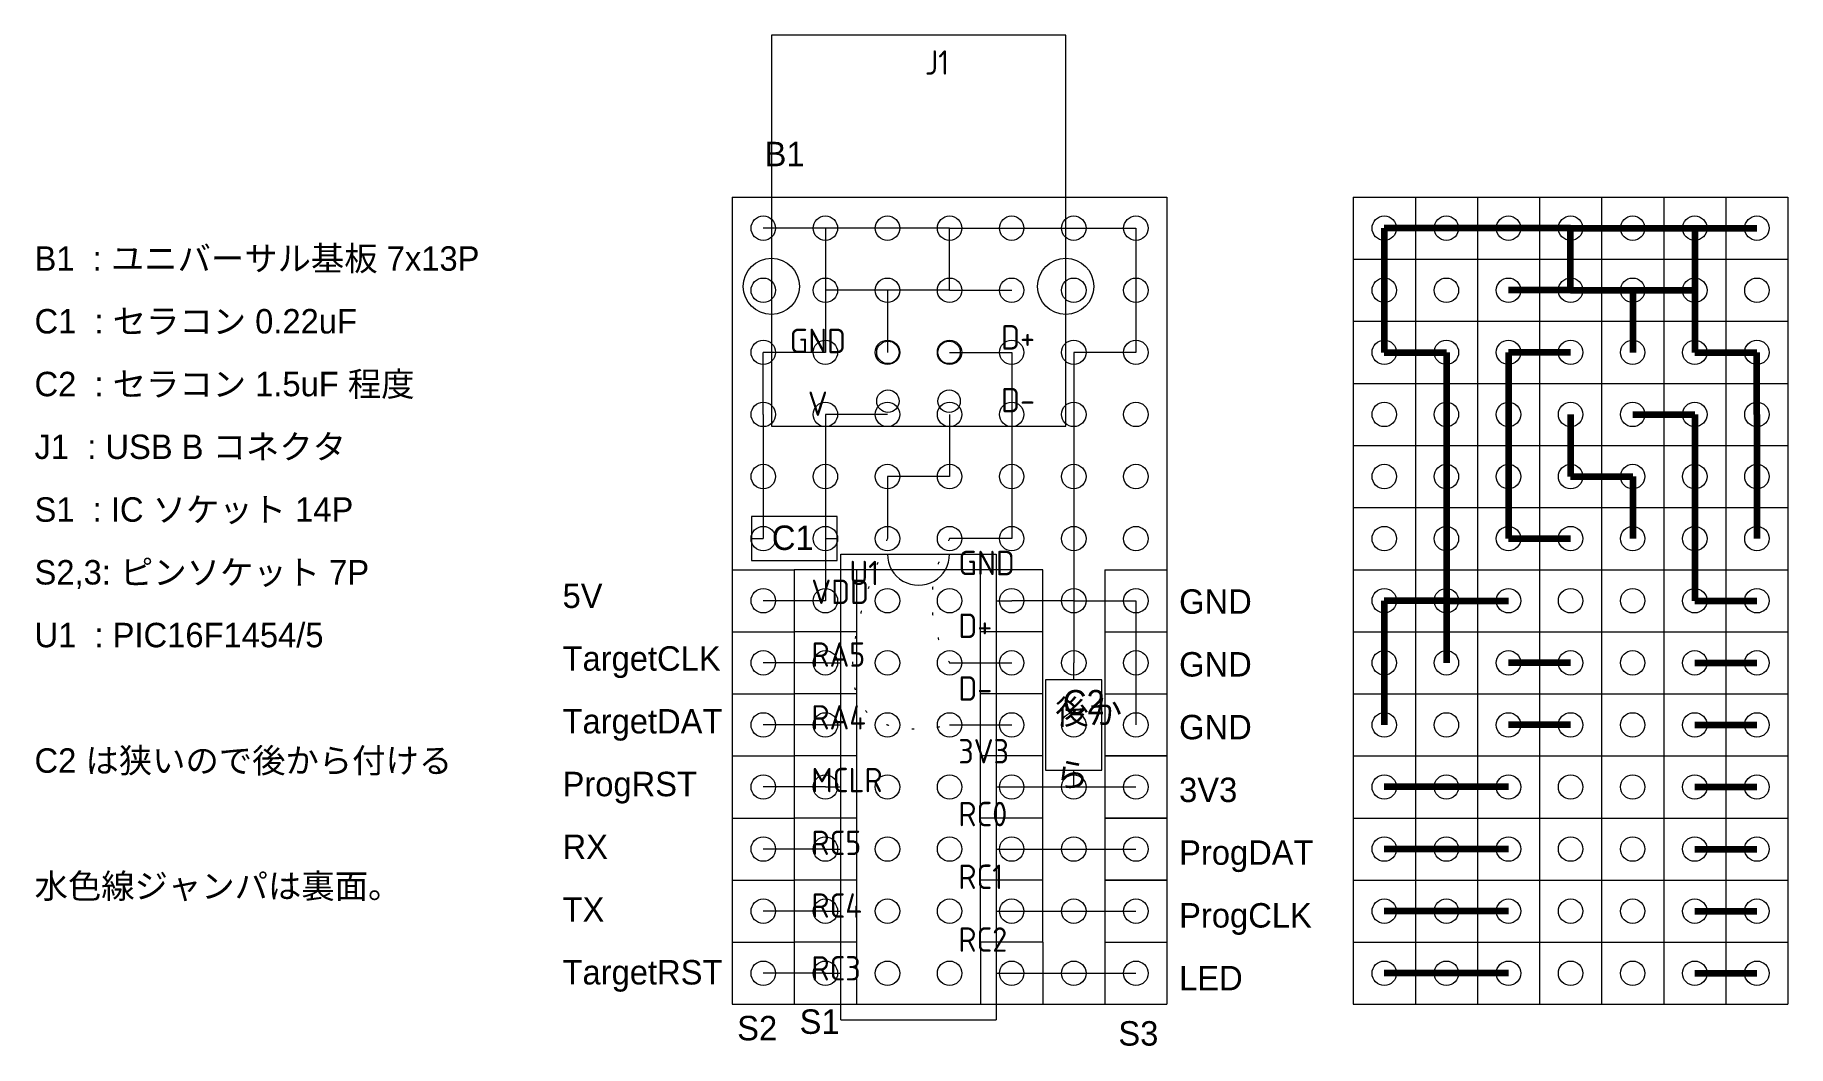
# Model space of a CAD drawing. Extents: x -22.8 to 48.9, y 96.5 to 137.9.
import ezdxf

# ---------------------------------------------------------------- set-up
doc = ezdxf.new("R2010")
doc.units = 0
doc.linetypes.add('DOTTINY', pattern=[0.9525, 0, -0.9525])
doc.layers.get('0').update_dxf_attribs({"linetype": 'CONTINUOUS', "lineweight": 9})
for name, color, linetype, lineweight in [('0_GND', 7, 'CONTINUOUS', 15), ('5V line', 1, 'CONTINUOUS', 15), ('condenser', 5, 'CONTINUOUS', 15)]:
    doc.layers.add(name, color=color, linetype=linetype, lineweight=lineweight)
for name, color, linetype, lineweight, true_color in [('0_wire', 92, 'CONTINUOUS', 15, 0x00c800), ('3.3V line', 40, 'CONTINUOUS', 15, 0xffaa00), ('micon', 216, 'CONTINUOUS', 15, 0x800080), ('resister', 132, 'CONTINUOUS', 15, 0x00dede), ('socket_header', 56, 'CONTINUOUS', 15, 0x808000), ('terminal', 16, 'CONTINUOUS', 15, 0x800000), ('universal_board', 253, 'CONTINUOUS', 15, 0xa0a0a4)]:
    doc.layers.add(name, color=color, linetype=linetype, lineweight=lineweight, true_color=true_color)
doc.styles.add('iso', font='iso')
doc.styles.add('kst32b', font='kst32b')
doc.styles.add('unicode', font='unicode')

msp = doc.modelspace()

# ---------------------------------------------------------------- linework, layer by layer
at = {"layer": '0_GND'}
for p, q in [((9.51999999999811, 129.9800000000008), (6.979999999998239, 129.9800000000007)), ((9.51999999999811, 129.9800000000008), (9.519999999998117, 127.4400000000007)), ((14.59999999999787, 129.9800000000008), (9.519999999998124, 129.9800000000007)), ((14.59999999999787, 127.4400000000008), (14.59999999999787, 129.9800000000008)), ((14.59999999999787, 129.9800000000008), (19.67999999999765, 129.9800000000008)), ((19.67999999999765, 129.9800000000008), (22.21999999999753, 129.9800000000008)), ((22.21999999999753, 129.9800000000008), (22.21999999999754, 124.9000000000007)), ((14.59999999999787, 127.4400000000008), (9.519999999998102, 127.4400000000008)), ((9.519999999998117, 127.4400000000007), (9.519999999998127, 124.9000000000007)), ((12.05999999999799, 127.4400000000007), (12.059999999998, 124.9000000000007)), ((14.59999999999787, 127.4400000000008), (17.13999999999776, 127.4400000000008)), ((6.979999999998257, 122.3600000000007), (6.979999999998248, 124.9000000000007)), ((9.519999999998127, 124.9000000000007), (6.979999999998257, 124.9000000000007)), ((22.21999999999754, 124.9000000000007), (19.67999999999766, 124.9000000000007)), ((19.67999999999766, 124.9000000000007), (19.6799999999977, 114.7400000000006)), ((6.979999999998266, 122.3600000000007), (6.979999999998276, 117.2800000000006)), ((19.6799999999977, 114.7400000000006), (17.13999999999782, 114.7400000000006)), ((19.6799999999977, 114.7400000000006), (22.21999999999758, 114.7400000000006)), ((19.6799999999977, 114.7400000000006), (19.67999999999771, 112.2000000000006)), ((22.21999999999758, 114.7400000000006), (22.21999999999759, 109.6600000000006))]:
    msp.add_line(p, q, dxfattribs=at)
at = {"layer": '0_GND', "lineweight": 200}
for p, q in [((34.91999999999693, 129.9800000000008), (32.37999999999705, 129.9800000000008)), ((32.37999999999705, 129.9800000000008), (32.37999999999708, 124.9000000000006)), ((39.99999999999672, 129.9800000000008), (34.91999999999693, 129.9800000000008)), ((39.99999999999673, 127.4400000000008), (39.99999999999672, 129.9800000000008)), ((39.99999999999672, 129.9800000000008), (45.07999999999646, 129.9800000000008)), ((45.07999999999647, 129.9800000000009), (45.07999999999649, 127.4400000000007)), ((45.07999999999647, 129.9800000000009), (47.61999999999635, 129.9800000000008)), ((39.99999999999673, 127.4400000000008), (37.45999999999684, 127.4400000000008)), ((39.99999999999673, 127.4400000000008), (45.0799999999965, 127.4400000000008)), ((42.53999999999661, 127.4400000000007), (42.53999999999662, 124.9000000000007)), ((45.07999999999649, 127.4400000000007), (45.07999999999649, 124.9000000000007)), ((32.37999999999708, 124.9000000000006), (34.91999999999696, 124.9000000000007)), ((34.91999999999696, 124.9000000000007), (34.91999999999699, 114.7400000000006)), ((45.07999999999649, 124.9000000000007), (47.61999999999637, 124.9000000000008)), ((47.61999999999639, 122.3600000000008), (47.61999999999637, 124.9000000000008)), ((47.61999999999638, 122.3600000000008), (47.61999999999639, 117.2800000000007)), ((34.91999999999699, 114.7400000000006), (32.37999999999711, 114.7400000000005)), ((32.37999999999711, 114.7400000000005), (32.37999999999712, 109.6600000000005)), ((34.91999999999699, 114.7400000000006), (37.45999999999687, 114.7400000000006)), ((34.91999999999699, 114.7400000000006), (34.91999999999699, 112.2000000000006))]:
    msp.add_line(p, q, dxfattribs=at)
at = {"layer": '0_wire'}
for p, q in [((14.59999999999788, 124.9000000000007), (17.13999999999777, 124.9000000000007)), ((17.13999999999778, 124.9000000000007), (17.1399999999978, 117.2800000000007)), ((14.5999999999979, 122.3600000000007), (14.59999999999791, 119.8200000000007)), ((14.59999999999792, 119.8200000000007), (12.05999999999803, 119.8200000000007)), ((12.05999999999803, 119.8200000000007), (12.05999999999803, 117.2800000000007)), ((17.1399999999978, 117.2800000000007), (14.59999999999792, 117.2800000000007)), ((9.519999999998177, 112.2000000000006), (6.979999999998307, 112.2000000000006)), ((14.59999999999795, 112.2000000000006), (17.13999999999783, 112.2000000000006)), ((9.519999999998177, 109.6600000000006), (6.979999999998307, 109.6600000000006)), ((14.59999999999795, 109.6600000000006), (17.13999999999783, 109.6600000000006)), ((9.519999999998177, 107.1200000000006), (6.979999999998307, 107.1200000000005)), ((9.51999999999818, 104.5800000000006), (6.979999999998272, 104.5800000000006)), ((17.13999999999784, 104.5800000000006), (22.2199999999976, 104.5800000000006)), ((9.519999999998186, 102.0400000000006), (6.979999999998272, 102.0400000000006)), ((17.13999999999784, 102.0400000000006), (22.21999999999761, 102.0400000000006)), ((9.519999999998191, 99.50000000000051), (6.979999999998271, 99.50000000000051)), ((17.13999999999787, 99.50000000000051), (22.21999999999763, 99.50000000000051))]:
    msp.add_line(p, q, dxfattribs=at)
at = {"layer": '0_wire', "lineweight": 200}
for p, q in [((39.99999999999673, 124.9000000000007), (37.45999999999685, 124.9000000000007)), ((37.45999999999684, 124.9000000000007), (37.45999999999687, 117.2800000000007)), ((39.99999999999675, 122.3600000000007), (39.99999999999675, 119.8200000000007)), ((39.99999999999675, 119.8200000000007), (42.53999999999662, 119.8200000000007)), ((42.53999999999662, 119.8200000000007), (42.53999999999664, 117.2800000000007)), ((37.45999999999687, 117.2800000000007), (39.99999999999676, 117.2800000000007)), ((39.99999999999676, 112.2000000000006), (37.45999999999687, 112.2000000000006)), ((45.07999999999653, 112.2000000000006), (47.61999999999639, 112.2000000000007)), ((39.99999999999677, 109.6600000000006), (37.45999999999688, 109.6600000000006)), ((45.07999999999655, 109.6600000000006), (47.61999999999641, 109.6600000000007)), ((45.07999999999656, 107.1200000000006), (47.61999999999644, 107.1200000000006)), ((37.45999999999692, 104.5800000000006), (32.37999999999715, 104.5800000000005)), ((45.07999999999657, 104.5800000000006), (47.61999999999649, 104.5800000000007)), ((37.45999999999694, 102.0400000000006), (32.37999999999717, 102.0400000000005)), ((45.07999999999659, 102.0400000000006), (47.61999999999651, 102.0400000000007)), ((37.45999999999692, 99.50000000000051), (32.37999999999715, 99.50000000000045)), ((45.0799999999966, 99.50000000000054), (47.61999999999652, 99.50000000000057))]:
    msp.add_line(p, q, dxfattribs=at)
at = {"layer": '3.3V line'}
for p, q in [((17.13999999999783, 107.1200000000006), (19.67999999999771, 107.1200000000006)), ((19.67999999999765, 107.1200000000006), (22.21999999999759, 107.1200000000006))]:
    msp.add_line(p, q, dxfattribs=at)
at = {"layer": '3.3V line', "lineweight": 200}
for p, q in [((34.91999999999709, 107.1200000000006), (32.37999999999715, 107.1200000000005)), ((37.4599999999969, 107.1200000000006), (34.91999999999703, 107.1200000000006))]:
    msp.add_line(p, q, dxfattribs=at)
at = {"layer": '5V line'}
for p, q in [((12.05999999999802, 122.3600000000007), (9.519999999998138, 122.3600000000007)), ((9.519999999998138, 122.3600000000007), (9.519999999998149, 119.8200000000007)), ((9.519999999998149, 119.8200000000007), (9.51999999999816, 114.7400000000006)), ((9.51999999999816, 114.7400000000006), (6.979999999998287, 114.7400000000006))]:
    msp.add_line(p, q, dxfattribs=at)
at = {"layer": '5V line', "lineweight": 200}
for p, q in [((42.53999999999662, 122.3600000000007), (45.0799999999965, 122.3600000000007)), ((45.0799999999965, 122.3600000000007), (45.07999999999652, 119.8200000000007)), ((45.07999999999652, 119.8200000000007), (45.07999999999653, 114.7400000000006)), ((45.07999999999653, 114.7400000000006), (47.6199999999964, 114.7400000000007))]:
    msp.add_line(p, q, dxfattribs=at)
at = {"layer": 'condenser'}
for p, q in [((6.499999999997513, 118.1800000000006), (6.499999999997513, 116.3799999999998)), ((9.999999999998025, 118.1800000000006), (6.499999999997513, 118.1800000000006)), ((9.999999999998025, 116.3799999999998), (9.999999999998025, 118.1800000000006)), ((6.499999999997513, 117.2800000000005), (6.979999999998014, 117.2800000000005)), ((9.519999999997836, 117.2800000000005), (9.999999999998025, 117.2800000000005)), ((6.499999999997513, 116.3799999999998), (9.999999999998025, 116.3799999999998)), ((19.6799999999977, 111.5100000000028), (19.6799999999977, 112.2000000000006)), ((20.82999999999902, 111.5100000000028), (18.52999999999637, 111.5100000000028)), ((18.52999999999637, 111.5100000000028), (18.52999999999637, 107.810000000003)), ((20.82999999999902, 107.810000000003), (20.82999999999902, 111.5100000000028)), ((18.52999999999637, 107.810000000003), (20.82999999999902, 107.810000000003)), ((19.67999999999771, 107.1200000000006), (19.67999999999771, 107.810000000003))]:
    msp.add_line(p, q, dxfattribs=at)
at = {"layer": 'micon'}
for p, q in [((10.15499999999613, 97.59500000000048), (10.15499999999613, 116.6450000000008)), ((10.15499999999613, 116.6450000000008), (16.50499999999632, 116.6450000000008)), ((16.50499999999632, 116.6450000000008), (16.50499999999632, 97.59500000000048)), ((16.50499999999632, 114.7400000000007), (17.13999999999777, 114.7400000000007)), ((9.519999999998127, 112.2000000000007), (10.15499999999613, 112.2000000000007)), ((16.50499999999632, 112.2000000000007), (17.13999999999777, 112.2000000000007)), ((9.519999999998127, 109.6600000000007), (10.15499999999613, 109.6600000000007)), ((16.50499999999632, 109.6600000000007), (17.13999999999777, 109.6600000000007)), ((9.519999999998127, 107.1200000000006), (10.15499999999613, 107.1200000000006)), ((16.50499999999632, 107.1200000000006), (17.13999999999777, 107.1200000000006)), ((9.519999999998127, 104.5800000000006), (10.15499999999613, 104.5800000000006)), ((16.50499999999632, 104.5800000000006), (17.13999999999777, 104.5800000000006)), ((9.519999999998127, 102.0400000000006), (10.15499999999613, 102.0400000000006)), ((16.50499999999632, 102.0400000000006), (17.13999999999777, 102.0400000000006)), ((9.519999999998127, 99.50000000000057), (10.15499999999613, 99.50000000000057)), ((16.50499999999632, 99.50000000000057), (17.13999999999777, 99.50000000000057)), ((10.15499999999961, 97.59500000000045), (16.50499999999961, 97.59500000000045))]:
    msp.add_line(p, q, dxfattribs=at)
msp.add_arc((13.32999999999623, 116.6450000000008), 1.27, 179.9999999999987, 0, dxfattribs=at)
at = {"layer": 'resister', "linetype": 'DOTTINY'}
for points in [[(12.06, 117.28), (8.25, 108.39), (14.6, 109.66)], [(14.59999999999792, 117.2800000000007), (13.14627090094238, 114.7094780532016), (14.59999999999795, 112.2000000000006)]]:
    msp.add_open_spline(points, degree=2, dxfattribs=at)
at = {"layer": 'socket_header'}
for p, q in [((5.709999999996966, 116.01), (5.709999999996966, 113.47)), ((5.709999999996954, 116.01), (8.249999999996842, 116.01)), ((8.249999999996916, 116.01), (8.249999999996916, 98.22999999999988)), ((18.40999999999644, 116.01), (8.249999999996916, 116.01)), ((8.24999999999686, 116.01), (8.24999999999686, 113.47)), ((8.249999999996852, 116.01), (8.249999999996852, 113.47)), ((10.78999999999679, 116.01), (10.78999999999679, 98.22999999999988)), ((15.86999999999657, 100.7699999999999), (15.86999999999657, 116.01)), ((18.40999999999644, 100.7699999999999), (18.40999999999644, 116.01)), ((20.94999999999628, 116.01), (20.94999999999628, 113.47)), ((20.94999999999628, 116.01), (23.48999999999616, 116.01)), ((23.48999999999616, 116.01), (23.48999999999616, 113.47)), ((5.709999999996966, 113.47), (8.249999999996852, 113.47)), ((5.709999999996977, 113.47), (5.709999999996977, 110.9299999999999)), ((5.709999999996965, 113.4699999999999), (8.249999999996852, 113.4699999999999)), ((10.78999999999679, 113.4699999999999), (8.249999999996916, 113.4699999999999)), ((8.249999999996879, 113.47), (8.249999999996879, 110.93)), ((8.249999999996863, 113.47), (8.249999999996863, 110.9299999999999)), ((18.40999999999644, 113.4699999999999), (15.86999999999655, 113.4699999999999)), ((20.94999999999628, 113.47), (20.94999999999628, 110.93)), ((20.94999999999628, 113.47), (23.48999999999616, 113.47)), ((20.94999999999628, 113.47), (23.48999999999616, 113.47)), ((23.48999999999616, 113.47), (23.48999999999616, 110.93)), ((5.709999999996977, 110.9299999999999), (8.249999999996863, 110.9299999999999)), ((5.709999999996985, 110.9299999999999), (5.709999999996985, 108.3899999999999)), ((5.709999999996973, 110.9299999999999), (8.24999999999686, 110.9299999999999)), ((10.78999999999679, 110.93), (8.249999999996916, 110.93)), ((8.24999999999687, 110.9299999999999), (8.24999999999687, 108.3899999999999)), ((18.40999999999644, 110.93), (15.86999999999655, 110.93)), ((20.94999999999628, 110.93), (23.48999999999616, 110.93)), ((20.94999999999628, 110.93), (23.48999999999616, 110.93)), ((20.94999999999628, 110.93), (20.94999999999628, 108.39)), ((23.48999999999616, 110.93), (23.48999999999616, 108.39)), ((5.709999999996985, 108.3899999999999), (8.24999999999687, 108.3899999999999)), ((5.709999999996993, 108.3899999999999), (5.709999999996993, 105.8499999999999)), ((5.709999999996981, 108.3899999999999), (8.249999999996867, 108.3899999999999)), ((10.78999999999679, 108.39), (8.249999999996916, 108.39)), ((8.249999999996879, 108.39), (8.249999999996879, 105.8499999999999)), ((8.249999999996877, 108.3899999999999), (8.249999999996877, 105.8499999999999)), ((18.40999999999644, 108.39), (15.86999999999655, 108.39)), ((20.94999999999628, 108.3899999999999), (20.94999999999628, 105.8499999999999)), ((23.48999999999616, 108.3899999999999), (20.94999999999628, 108.3899999999999)), ((20.94999999999628, 108.39), (23.48999999999616, 108.39)), ((23.48999999999616, 108.3899999999999), (23.48999999999616, 105.8499999999999)), ((5.709999999996995, 105.8499999999999), (5.709999999996995, 103.3099999999999)), ((5.709999999996985, 105.8499999999999), (8.24999999999687, 105.8499999999999)), ((5.709999999996993, 105.8499999999999), (8.249999999996877, 105.8499999999999)), ((10.78999999999679, 105.85), (8.249999999996916, 105.85)), ((8.24999999999688, 105.8499999999999), (8.24999999999688, 103.3099999999999)), ((18.40999999999644, 105.85), (15.86999999999655, 105.85)), ((20.9499999999963, 105.8499999999999), (20.9499999999963, 103.3099999999999)), ((23.48999999999618, 105.8499999999999), (20.9499999999963, 105.8499999999999)), ((20.94999999999628, 105.8499999999999), (23.48999999999616, 105.8499999999999)), ((23.48999999999618, 105.8499999999999), (23.48999999999618, 103.3099999999999)), ((5.709999999996995, 103.3099999999999), (8.24999999999688, 103.3099999999999)), ((5.709999999997007, 103.3099999999999), (5.709999999997007, 100.7699999999999)), ((5.709999999996995, 103.3099999999999), (8.24999999999688, 103.3099999999999)), ((10.78999999999679, 103.3099999999999), (8.249999999996916, 103.3099999999999)), ((8.249999999996891, 103.3099999999999), (8.249999999996891, 100.7699999999999)), ((18.40999999999644, 103.3099999999999), (15.86999999999655, 103.3099999999999)), ((20.94999999999632, 103.3099999999999), (20.94999999999632, 100.7699999999999)), ((23.4899999999962, 103.3099999999999), (20.94999999999632, 103.3099999999999)), ((20.9499999999963, 103.3099999999999), (23.48999999999618, 103.3099999999999)), ((23.4899999999962, 103.3099999999999), (23.4899999999962, 100.7699999999999)), ((5.709999999997007, 100.7699999999999), (8.249999999996891, 100.7699999999999)), ((5.709999999997017, 100.7699999999999), (5.709999999997017, 98.22999999999985)), ((5.709999999997006, 100.7699999999998), (8.249999999996891, 100.7699999999998)), ((10.78999999999679, 100.7699999999999), (8.249999999996916, 100.7699999999999)), ((8.249999999996902, 100.7699999999999), (8.249999999996902, 98.22999999999985)), ((18.40999999999644, 100.7699999999999), (15.86999999999655, 100.7699999999999)), ((15.86999999999655, 100.7699999999999), (15.86999999999655, 98.22999999999988)), ((18.40999999999644, 100.7699999999999), (18.40999999999644, 98.22999999999988)), ((20.94999999999632, 100.7699999999999), (20.94999999999632, 98.22999999999985)), ((20.94999999999632, 100.7699999999999), (23.4899999999962, 100.7699999999999)), ((20.9499999999963, 100.7699999999999), (23.48999999999618, 100.7699999999999)), ((23.4899999999962, 100.7699999999999), (23.4899999999962, 98.22999999999985)), ((5.709999999997017, 98.22999999999985), (8.249999999996902, 98.22999999999985)), ((8.249999999996916, 98.22999999999988), (15.86999999999655, 98.22999999999988)), ((15.86999999999655, 98.22999999999988), (18.40999999999644, 98.22999999999988)), ((20.94999999999632, 98.22999999999985), (23.4899999999962, 98.22999999999985))]:
    msp.add_line(p, q, dxfattribs=at)
at = {"layer": 'terminal'}
for p, q in [((7.310001529862298, 137.8800000000008), (7.310001529862298, 121.8800000000008)), ((19.35000152986183, 137.8800000000008), (7.310001529862298, 137.8800000000008)), ((19.35000152986183, 121.8800000000008), (19.35000152986183, 137.8800000000008)), ((7.310001529862298, 121.8800000000008), (19.35000152986183, 121.8800000000008))]:
    msp.add_line(p, q, dxfattribs=at)
for centre, radius in [((7.30999999999802, 127.6000000000008), 1.15), ((19.34999999999717, 127.6000000000008), 1.15), ((12.07999999999657, 124.9000000000008), 0.46), ((14.57999999999864, 124.8999998922266), 0.46), ((12.07999999999657, 122.9), 0.46), ((14.57999999999864, 122.8999998922258), 0.46)]:
    msp.add_circle(centre, radius, dxfattribs=at)
at = {"layer": 'universal_board'}
for p, q in [((5.709999999998431, 131.2500000000006), (23.48999999999761, 131.2500000000006)), ((5.709999999998438, 131.2500000000006), (5.709999999998438, 98.23000000000039)), ((23.48999999999761, 131.2500000000006), (23.48999999999761, 98.23000000000039)), ((31.10999999999725, 131.2500000000006), (48.88999999999643, 131.2500000000006)), ((31.10999999999725, 131.2500000000006), (31.10999999999725, 98.23000000000039)), ((33.64999999999712, 131.2500000000007), (33.64999999999712, 98.23000000000049)), ((36.18999999999699, 131.2500000000008), (36.18999999999699, 98.23000000000059)), ((38.72999999999685, 131.2500000000009), (38.72999999999685, 98.23000000000069)), ((41.26999999999671, 131.250000000001), (41.26999999999671, 98.23000000000079)), ((43.80999999999658, 131.2500000000011), (43.80999999999658, 98.23000000000089)), ((46.34999999999644, 131.2500000000012), (46.34999999999644, 98.23000000000098)), ((48.88999999999643, 131.2500000000006), (48.88999999999643, 98.23000000000039)), ((31.10999999999726, 128.7100000000003), (48.88999999999643, 128.7100000000003)), ((31.10999999999726, 126.1700000000003), (48.88999999999643, 126.1700000000003)), ((31.10999999999726, 123.6300000000003), (48.88999999999643, 123.6300000000003)), ((31.10999999999726, 121.0900000000003), (48.88999999999643, 121.0900000000003)), ((31.10999999999726, 118.5500000000003), (48.88999999999643, 118.5500000000003)), ((31.10999999999726, 116.0100000000003), (48.88999999999643, 116.0100000000003)), ((31.10999999999726, 113.4700000000003), (48.88999999999643, 113.4700000000003)), ((31.10999999999726, 110.9300000000003), (48.88999999999643, 110.9300000000003)), ((31.10999999999726, 108.3900000000003), (48.88999999999643, 108.3900000000004)), ((31.10999999999726, 105.8500000000003), (48.88999999999643, 105.8500000000004)), ((31.10999999999726, 103.3100000000004), (48.88999999999643, 103.3100000000004)), ((31.10999999999726, 100.7700000000004), (48.88999999999643, 100.7700000000004)), ((5.709999999998445, 98.23000000000037), (23.48999999999761, 98.23000000000039)), ((31.10999999999726, 98.23000000000037), (48.88999999999643, 98.23000000000039))]:
    msp.add_line(p, q, dxfattribs=at)
for centre in [(6.979999999998237, 129.9800000000008), (9.519999999998117, 129.9800000000008), (12.059999999998, 129.9800000000008), (14.59999999999789, 129.9800000000008), (17.13999999999777, 129.9800000000008), (19.67999999999765, 129.9800000000008), (22.21999999999753, 129.9800000000008), (32.37999999999705, 129.9800000000008), (34.91999999999693, 129.9800000000008), (37.45999999999681, 129.9800000000008), (39.9999999999967, 129.9800000000008), (42.53999999999658, 129.9800000000008), (45.07999999999647, 129.9800000000008), (47.61999999999635, 129.9800000000008), (6.979999999998248, 127.4400000000007), (9.519999999998127, 127.4400000000008), (12.05999999999801, 127.4400000000008), (14.5999999999979, 127.4400000000008), (17.13999999999778, 127.4400000000008), (19.67999999999766, 127.4400000000008), (22.21999999999754, 127.4400000000008), (32.37999999999707, 127.4400000000007), (34.91999999999695, 127.4400000000008), (37.45999999999682, 127.4400000000008), (39.99999999999672, 127.4400000000008), (42.5399999999966, 127.4400000000008), (45.07999999999647, 127.4400000000008), (47.61999999999635, 127.4400000000008), (6.979999999998257, 124.9000000000007), (9.519999999998127, 124.9000000000007), (12.05999999999801, 124.9000000000007), (14.5999999999979, 124.9000000000007), (17.13999999999778, 124.9000000000007), (19.67999999999766, 124.9000000000007), (22.21999999999754, 124.9000000000007), (32.37999999999707, 124.9000000000007), (34.91999999999695, 124.9000000000007), (37.45999999999682, 124.9000000000007), (39.99999999999672, 124.9000000000007), (42.5399999999966, 124.9000000000007), (45.07999999999647, 124.9000000000007), (47.61999999999635, 124.9000000000007), (6.979999999998266, 122.3600000000007), (9.519999999998138, 122.3600000000007), (12.05999999999802, 122.3600000000007), (14.59999999999791, 122.3600000000007), (17.13999999999779, 122.3600000000007), (19.67999999999767, 122.3600000000007), (22.21999999999755, 122.3600000000007), (32.37999999999708, 122.3600000000007), (34.91999999999696, 122.3600000000007), (37.45999999999684, 122.3600000000007), (39.99999999999673, 122.3600000000007), (42.53999999999661, 122.3600000000007), (45.07999999999649, 122.3600000000007), (47.61999999999637, 122.3600000000007), (6.979999999998276, 119.8200000000006), (9.519999999998149, 119.8200000000007), (12.05999999999803, 119.8200000000007), (14.59999999999792, 119.8200000000007), (17.1399999999978, 119.8200000000007), (19.67999999999768, 119.8200000000007), (22.21999999999757, 119.8200000000007), (32.3799999999971, 119.8200000000006), (34.91999999999696, 119.8200000000007), (37.45999999999685, 119.8200000000007), (39.99999999999673, 119.8200000000007), (42.53999999999662, 119.8200000000007), (45.0799999999965, 119.8200000000007), (47.61999999999638, 119.8200000000007), (6.979999999998276, 117.2800000000006), (9.519999999998149, 117.2800000000007), (12.05999999999803, 117.2800000000007), (14.59999999999792, 117.2800000000007), (17.1399999999978, 117.2800000000007), (19.67999999999768, 117.2800000000007), (22.21999999999757, 117.2800000000007), (32.3799999999971, 117.2800000000006), (34.91999999999696, 117.2800000000007), (37.45999999999685, 117.2800000000007), (39.99999999999673, 117.2800000000007), (42.53999999999662, 117.2800000000007), (45.0799999999965, 117.2800000000007), (47.61999999999638, 117.2800000000007), (6.979999999998287, 114.7400000000006), (9.51999999999816, 114.7400000000006), (12.05999999999804, 114.7400000000006), (14.59999999999793, 114.7400000000006), (17.13999999999782, 114.7400000000006), (19.6799999999977, 114.7400000000006), (22.21999999999758, 114.7400000000006), (32.3799999999971, 114.7400000000006), (34.91999999999697, 114.7400000000006), (37.45999999999685, 114.7400000000006), (39.99999999999675, 114.7400000000006), (42.53999999999664, 114.7400000000006), (45.07999999999652, 114.7400000000006), (47.61999999999639, 114.7400000000006), (6.979999999998307, 112.2000000000006), (9.519999999998177, 112.2000000000006), (12.05999999999806, 112.2000000000006), (14.59999999999795, 112.2000000000006), (17.13999999999783, 112.2000000000006), (19.67999999999771, 112.2000000000006), (22.21999999999759, 112.2000000000006), (32.37999999999712, 112.2000000000006), (34.91999999999699, 112.2000000000006), (37.45999999999688, 112.2000000000006), (39.99999999999676, 112.2000000000006), (42.53999999999665, 112.2000000000006), (45.07999999999653, 112.2000000000006), (47.61999999999641, 112.2000000000006), (6.979999999998307, 109.6600000000006), (9.519999999998177, 109.6600000000006), (12.05999999999806, 109.6600000000006), (14.59999999999795, 109.6600000000006), (17.13999999999783, 109.6600000000006), (19.67999999999771, 109.6600000000006), (22.21999999999759, 109.6600000000006), (32.37999999999712, 109.6600000000006), (34.91999999999699, 109.6600000000006), (37.45999999999688, 109.6600000000006), (39.99999999999676, 109.6600000000006), (42.53999999999665, 109.6600000000006), (45.07999999999653, 109.6600000000006), (47.61999999999641, 109.6600000000006), (6.979999999998307, 107.1200000000005), (9.519999999998177, 107.1200000000006), (12.05999999999806, 107.1200000000006), (14.59999999999795, 107.1200000000006), (17.13999999999783, 107.1200000000006), (19.67999999999771, 107.1200000000006), (22.21999999999759, 107.1200000000006), (32.37999999999712, 107.1200000000005), (34.91999999999699, 107.1200000000006), (37.45999999999688, 107.1200000000006), (39.99999999999676, 107.1200000000006), (42.53999999999665, 107.1200000000006), (45.07999999999653, 107.1200000000006), (47.61999999999641, 107.1200000000006), (6.979999999998317, 104.5800000000005), (9.519999999998188, 104.5800000000006), (12.05999999999807, 104.5800000000006), (14.59999999999796, 104.5800000000006), (17.13999999999784, 104.5800000000006), (19.67999999999772, 104.5800000000006), (22.2199999999976, 104.5800000000006), (32.37999999999713, 104.5800000000005), (34.919999999997, 104.5800000000006), (37.45999999999688, 104.5800000000006), (39.99999999999677, 104.5800000000006), (42.53999999999665, 104.5800000000006), (45.07999999999653, 104.5800000000006), (47.61999999999642, 104.5800000000006), (6.979999999998337, 102.0400000000005), (9.519999999998209, 102.0400000000005), (12.05999999999809, 102.0400000000005), (14.59999999999798, 102.0400000000005), (17.13999999999787, 102.0400000000005), (19.67999999999775, 102.0400000000005), (22.21999999999763, 102.0400000000005), (32.37999999999715, 102.0400000000005), (34.91999999999703, 102.0400000000005), (37.45999999999691, 102.0400000000005), (39.9999999999968, 102.0400000000005), (42.53999999999668, 102.0400000000005), (45.07999999999657, 102.0400000000005), (47.61999999999645, 102.0400000000005), (6.979999999998337, 99.50000000000051), (9.519999999998209, 99.50000000000051), (12.05999999999809, 99.50000000000051), (14.59999999999798, 99.50000000000051), (17.13999999999787, 99.50000000000051), (19.67999999999775, 99.50000000000051), (22.21999999999763, 99.50000000000051), (32.37999999999715, 99.50000000000051), (34.91999999999703, 99.50000000000051), (37.45999999999691, 99.50000000000051), (39.9999999999968, 99.50000000000051), (42.53999999999668, 99.50000000000051), (45.07999999999657, 99.50000000000051), (47.61999999999645, 99.50000000000051)]:
    msp.add_circle(centre, 0.5, dxfattribs=at)

# ---------------------------------------------------------------- texts
at = {"insert": (-22.82539495378444, 115.8417107378574), "char_height": 1, "width": 19.55555555555556, "attachment_point": 4, "line_spacing_factor": 1.54, "style": 'unicode'}
msp.add_mtext('B1  : ユニバーサル基板 7x13P\\PC1  : セラコン 0.22uF\\PC2  : セラコン 1.5uF 程度\\PJ1  : USB B コネクタ\\PS1  : IC ソケット 14P\\PS2,3: ピンソケット 7P\\PU1  : PIC16F1454/5\\P\\PC2 は狭いので後から付ける\\P\\P水色線ジャンパは裏面。\\P', dxfattribs=at)
at = {"layer": 'condenser', "char_height": 1, "attachment_point": 4, "line_spacing_factor": 1.54}
for s, insert, width, style in [('C1', (7.331069493746864, 117.3089845421183), 0.9999999999999999, 'unicode'), ('後から', (18.92645310367032, 108.862468674026), 3.735555555555555, 'kst32b'), ('C2', (19.23765038938089, 110.578967154531), 1.222222222222222, 'unicode')]:
    msp.add_mtext(s, dxfattribs=dict(at, insert=insert, width=width, style=style))
at = {"layer": 'micon', "char_height": 1, "attachment_point": 4, "line_spacing_factor": 1.54, "style": 'iso'}
for s, insert, width in [('U1', (10.49912711716366, 115.8726733104398), 1.111111111111111), ('GND\\PD+\\PD-\\P3V3\\PRC0\\PRC1\\PRC2', (14.95847612499691, 108.5806119493466), 2.33333333333352), ('VDD\\PRA5\\PRA4\\PMCLR\\PRC5\\PRC4\\PRC3', (8.947935222491834, 107.4037303505281), 3.111111111111174)]:
    msp.add_mtext(s, dxfattribs=dict(at, insert=insert, width=width))
at = {"layer": 'socket_header', "char_height": 1, "attachment_point": 4, "line_spacing_factor": 1.54}
for s, insert, width, style in [('5V\\PTargetCLK\\PTargetDAT\\PProgRST\\PRX\\PTX\\PTargetRST', (-1.229301246363176, 107.0910508850997), 6.766666666666667, 'kst32b'), ('GND\\PGND\\PGND\\P3V3\\PProgDAT\\PProgCLK\\PLED', (23.98824958409764, 107.0037649987277), 5.162222222222222, 'kst32b'), ('S2', (5.913411803178453, 97.24874501772565), 1.334534769000745, 'unicode'), ('S3', (21.50331564792165, 97.03371186124643), 1.334534769000745, 'unicode')]:
    msp.add_mtext(s, dxfattribs=dict(at, insert=insert, width=width, style=style))
at = {"layer": 'socket_header', "insert": (9.28444521285153, 97.51411296185387), "char_height": 1, "width": 1.112312546778522, "attachment_point": 5, "style": 'unicode'}
msp.add_mtext('S1', dxfattribs=at)
at = {"layer": 'terminal', "char_height": 1, "attachment_point": 5, "line_spacing_factor": 1.54, "style": 'iso'}
for s, insert, width in [('J1', (14.08783487281888, 136.7562929632779), 0.8888888888889508), ('GND\\PV', (9.21029850957358, 124.0826957156342), 2.333333333333519), ('D+\\PD-', (17.4014738644947, 124.2310865735132), 1.333333333333395)]:
    msp.add_mtext(s, dxfattribs=dict(at, insert=insert, width=width))
at = {"layer": 'universal_board', "insert": (7.032614946964868, 133.0134299557313), "char_height": 1, "width": 1.111111111111111, "attachment_point": 4, "line_spacing_factor": 1.54, "style": 'unicode'}
msp.add_mtext('B1', dxfattribs=at)

doc.saveas('drawing.dxf')
